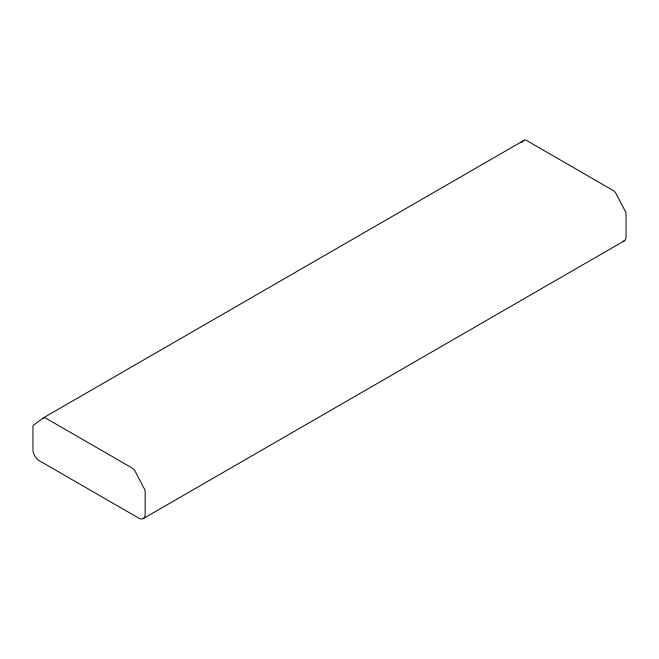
<?xml version="1.0" encoding="UTF-8"?>
<svg xmlns="http://www.w3.org/2000/svg" width="659" height="659" viewBox="0 0 659 659"><rect width="100%" height="100%" fill="white"/><g stroke="black" fill="none" stroke-linecap="round" stroke-linejoin="round"><path stroke-width="0.99" d="M520.948 142.657L524.103 140.318A4.531 2.62 60 0 1 526.516 140.441L613.372 190.591A4.531 2.62 60 0 1 615.786 193.244L625.259 211.209A4.531 2.62 60 0 1 626.05 214.109L626.05 236.779A9.069 5.239 60 0 1 623.15 241.301M43.329 417.88L524.218 140.235M143.283 518.567L624.172 240.93M43.214 417.954L33.741 424.981A4.531 2.62 60 0 0 32.95 426.966L32.95 449.636A9.069 5.239 60 0 0 39.359 460.74L138.744 518.122A9.069 5.239 60 0 0 145.161 514.415L145.161 491.746A4.531 2.62 60 0 0 144.362 488.854L134.897 470.888A4.531 2.62 60 0 0 132.484 468.228L45.628 418.086A4.531 2.62 60 0 0 43.214 417.954"/></g></svg>
